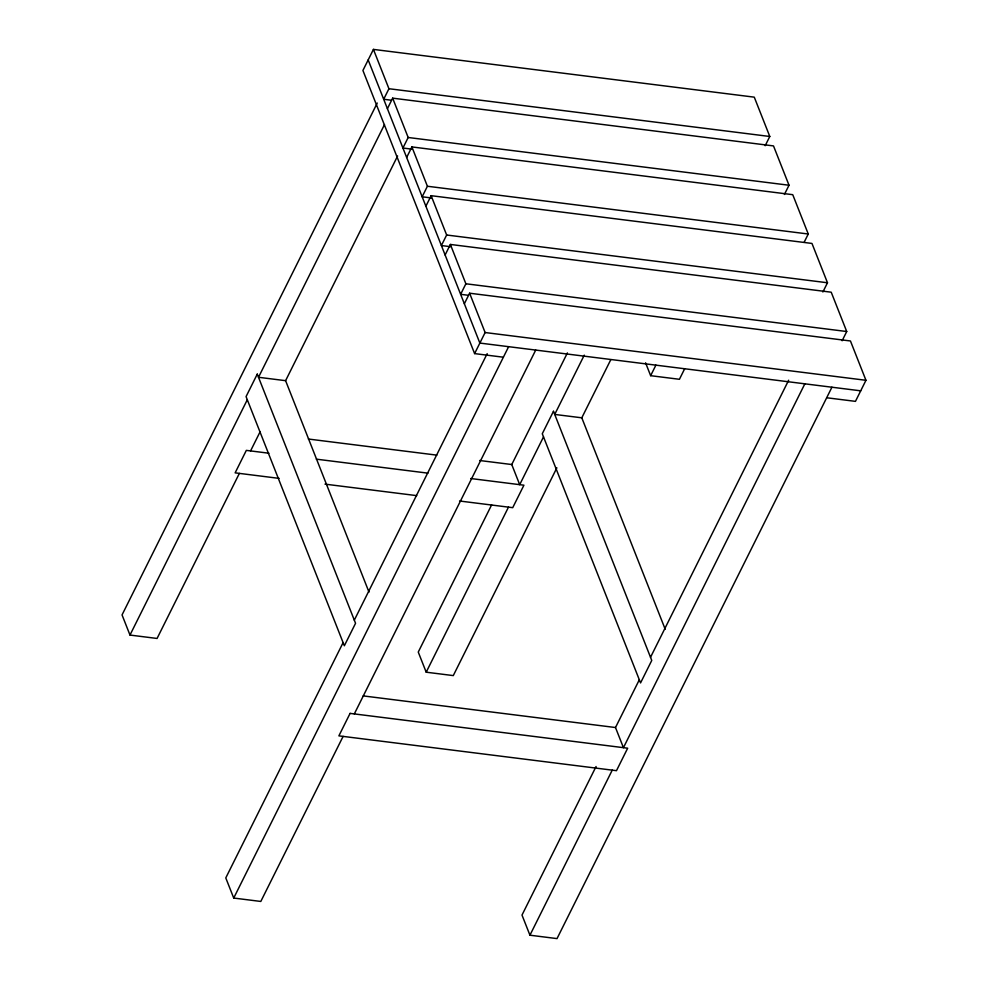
<?xml version="1.0" encoding="UTF-8"?>
<svg xmlns="http://www.w3.org/2000/svg" width="988" height="988" viewBox="0 0 988 988"><rect width="100%" height="100%" fill="white"/><g stroke="black" fill="none" stroke-linecap="round" stroke-linejoin="round"><path stroke-width="1.48" d="M765.181 145.705L769.788 136.48L754.276 97.157L373.427 49.4L362.917 70.469L474.611 353.605L503.386 357.211M377.243 103.048L122.043 614.919L129.984 635.062L157.067 638.458L239.368 473.388M373.427 49.4L388.939 88.722L383.69 99.257L391.26 100.208M387.407 108.692L392.656 98.158L773.505 145.915L789.017 185.238L784.423 194.463M129.984 635.062L247.296 399.757M384.493 124.587L258.51 377.28L285.594 380.676L368.993 592.108M250.569 450.911L260.091 431.805M285.594 380.676L397.608 155.993M392.656 98.158L408.18 137.493L402.919 148.027L412.008 149.163M406.648 157.463L411.897 146.928L792.747 194.685L808.258 234.008L804.318 241.912M411.897 146.928L427.409 186.25L422.16 196.785L431.237 197.921M425.877 206.22L431.139 195.686L811.975 243.443L827.487 282.766L822.893 291.991M431.139 195.686L446.65 235.008L441.389 245.543L450.479 246.691M445.119 254.99L450.367 244.444L831.217 292.201L846.728 331.523L842.134 340.749M450.367 244.444L465.879 283.778L460.63 294.313L468.201 295.264M464.348 303.748L469.609 293.214L850.446 340.971L865.957 380.294L855.46 401.363L826.684 397.756M474.611 353.605L485.12 332.536L469.609 293.214M343.108 642.62L225.783 877.924L233.724 898.055L260.807 901.451L343.108 736.393M354.309 620.143L487.183 353.655M233.724 898.055L508.635 346.677M354.322 713.916L535.718 350.073M491.629 504.893L418.257 652.068L426.199 672.198L453.282 675.594L556.874 467.818M543.511 436.894L519.7 484.663L511.759 464.533L567.408 352.901M426.199 672.198L508.487 507.14M584.266 355.149L554.713 414.429L581.796 417.813L665.208 629.257M581.796 417.813L610.72 359.83M684.672 368.759L679.423 379.293L650.647 375.687L655.896 365.14M596.073 766.515L521.997 915.073L529.939 935.204L557.022 938.6L831.933 387.222M804.85 383.826L623.44 747.669L615.499 727.526L639.322 679.769M650.524 657.292L788.659 380.232M529.939 935.204L612.239 770.146M388.939 88.722L769.788 136.48M408.18 137.493L789.017 185.238M427.409 186.25L808.258 234.008M446.65 235.008L827.487 282.766M465.879 283.778L846.728 331.523M485.12 332.536L865.957 380.294M860.709 390.828L479.859 343.071L368.178 59.935M308.38 439.03L436.832 455.135M479.649 460.507L511.759 464.533M268.921 453.22L246.333 450.38L235.132 472.857L279.122 478.377M316.321 459.161L427.952 473.153M470.77 478.525L523.924 485.194L512.723 507.671L459.556 501.002M324.99 484.132L416.738 495.63M363.189 695.898L615.499 727.526M645.572 362.806L650.647 375.687M257.263 374.131L246.061 396.608L344.343 645.769L355.557 623.292L257.263 374.131M350.085 713.385L338.872 735.862L616.475 770.677L627.676 748.2L350.085 713.385M553.478 411.28L542.276 433.757L640.557 682.918L651.759 660.441L553.478 411.28"/></g></svg>
